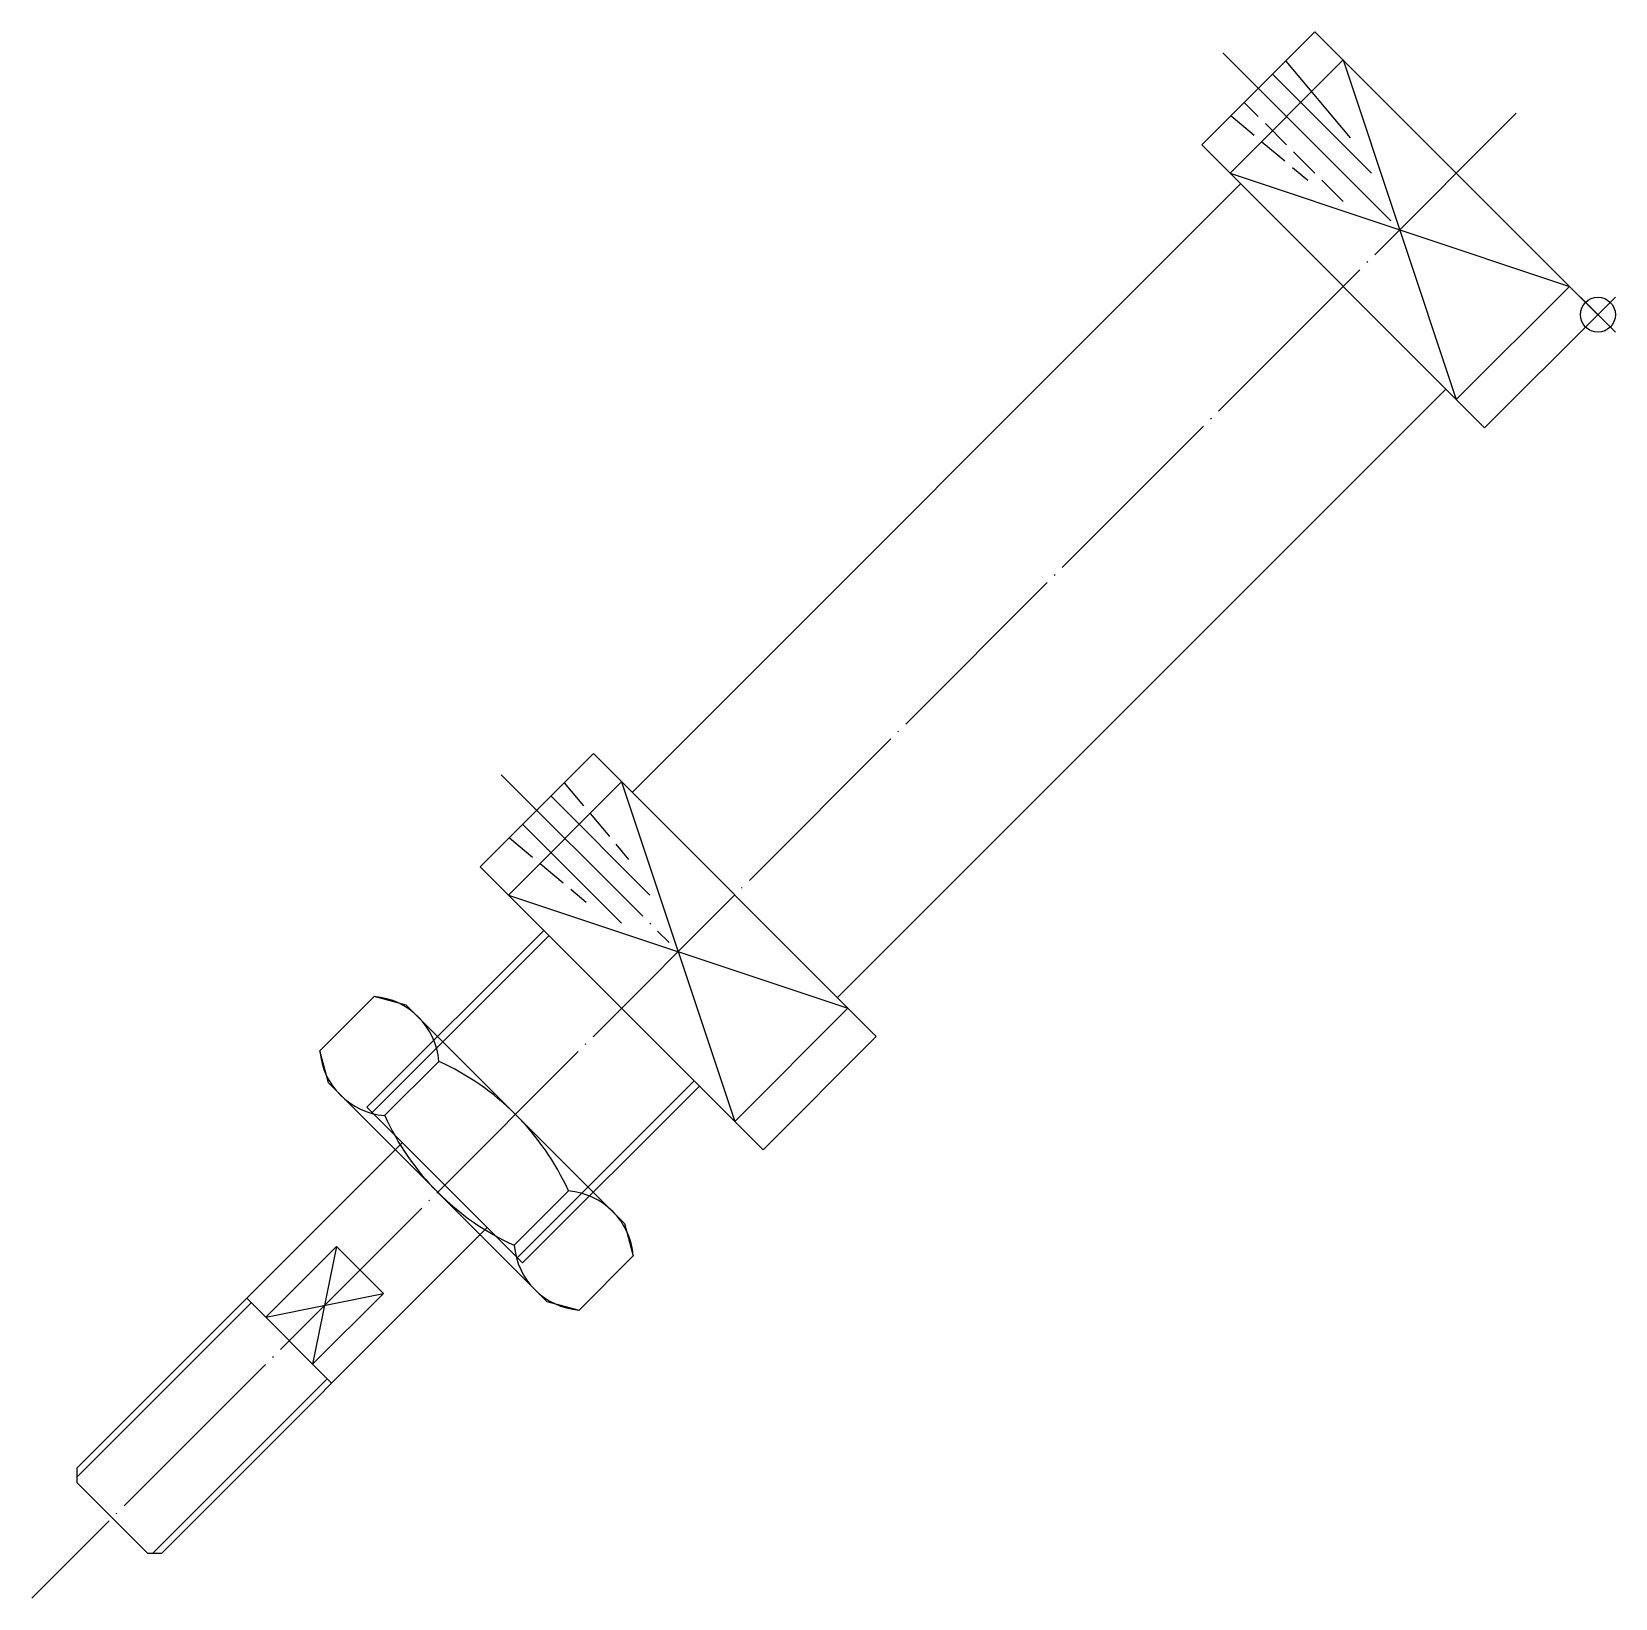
# Model space of a CAD drawing. Extents: x 312 to 470, y 858 to 1015.
import ezdxf

# ---------------------------------------------------------------- set-up
doc = ezdxf.new("R2010")
doc.units = 0
doc.header["$MEASUREMENT"] = 0
doc.linetypes.add('CENTER', pattern=[22, 20, -1, 0, -1])
doc.linetypes.add('DASHED', pattern=[4, 3, -1])
doc.layers.get('0').update_dxf_attribs({"linetype": 'CONTINUOUS'})
doc.layers.add('$PARTREF_BOM', color=7, linetype='CONTINUOUS')
doc.styles.get("Standard").update_dxf_attribs({"font": 'txt.shx', "bigfont": 'chineset.shx'})

# ---------------------------------------------------------------- blocks, each defined once
blk = doc.blocks.new('PARTREF')
at = {"layer": '$PARTREF_BOM', "color": 2}
for p, q in [((-1.75, -1.75), (1.75, 1.75)), ((-1.75, 1.75), (1.75, -1.75))]:
    blk.add_line(p, q, dxfattribs=at)
blk.add_circle((0, 0), 1.75, dxfattribs=at)
at = {"layer": '$PARTREF_BOM', "color": 2, "flags": 1}
for tag, p in [('TAG5', (-16.09, -4.95)), ('TAG10', (-5.65, -5)), ('TAG15', (5.59, -4.74)), ('TAG14', (5.59, -8.74)), ('TAG4', (-16.09, -8.95)), ('TAG9', (-5.65, -9)), ('TAG3', (-16.09, -12.95)), ('TAG8', (-5.65, -13)), ('TAG13', (5.59, -12.74)), ('TAG12', (5.59, -16.74)), ('TAG2', (-16.09, -16.95)), ('TAG7', (-5.65, -17)), ('TAG1', (-16.09, -20.95)), ('TAG6', (-5.65, -21)), ('TAG11', (5.59, -20.74))]:
    blk.add_attdef(tag, p, '', height=2.5, dxfattribs=at)

msp = doc.modelspace()

# ---------------------------------------------------------------- linework, layer by layer
at = {"color": 7, "linetype": 'CONTINUOUS'}
for p, q in [((440.29, 1014.51), (428.98, 1003.2)), ((468.58, 986.22), (440.29, 1014.51)), ((431.1, 1012.39), (447.87, 995.62)), ((443.12, 1011.68), (431.81, 1000.37)), ((437.4, 1011.56), (443.83, 1003.9)), ((443.12, 1011.68), (454.43, 977.74)), ((436.05, 1010.27), (445.95, 1000.37)), ((457.26, 974.91), (428.98, 1003.2)), ((432.87, 999.31), (372.06, 938.49)), ((431.81, 1000.37), (465.75, 989.05)), ((465.75, 989.05), (454.43, 977.74)), ((468.58, 986.22), (457.26, 974.91)), ((453.37, 978.8), (392.56, 917.99)), ((368.17, 942.38), (356.85, 931.07)), ((396.45, 914.1), (368.17, 942.38)), ((370.99, 939.56), (359.68, 928.24)), ((370.99, 939.56), (382.31, 905.61)), ((363.92, 938.14), (373.82, 928.24)), ((370.99, 925.41), (361.1, 935.31)), ((385.14, 902.79), (356.85, 931.07)), ((359.68, 928.24), (393.62, 916.93)), ((363.22, 924.71), (345.54, 907.03)), ((346.26, 918.1), (340.83, 912.67)), ((349.47, 917.24), (346.26, 918.1)), ((371.3, 895.41), (349.47, 917.24)), ((393.62, 916.93), (382.31, 905.61)), ((396.45, 914.1), (385.14, 902.79)), ((341.7, 909.46), (340.83, 912.67)), ((352.73, 911.62), (347.31, 906.2)), ((363.52, 887.63), (341.7, 909.46)), ((378.24, 909.68), (360.56, 892)), ((378.77, 909.15), (361.1, 891.47)), ((361.1, 891.47), (345.54, 907.03)), ((349.07, 903.49), (316.55, 870.97)), ((365.69, 898.67), (360.26, 893.24)), ((357.56, 895.01), (325.03, 862.48)), ((371.3, 895.41), (372.16, 892.19)), ((335.42, 886.04), (342.49, 893.11)), ((342.49, 893.11), (340.11, 881.35)), ((347.18, 888.42), (342.49, 893.11)), ((372.16, 892.19), (366.74, 886.77)), ((335.42, 886.04), (347.18, 888.42)), ((340.11, 881.35), (347.18, 888.42)), ((342, 879.45), (333.52, 887.94)), ((363.52, 887.63), (366.74, 886.77)), ((341.56, 879.89), (324.15, 862.48)), ((316.55, 870.97), (316.55, 869.55)), ((323.62, 862.48), (316.55, 869.55)), ((323.62, 862.48), (325.03, 862.48))]:
    msp.add_line(p, q, dxfattribs=at)
at = {"color": 3, "linetype": 'DASHED'}
for p, q in [((443.12, 997.54), (433.22, 1007.44)), ((431.92, 1006.09), (439.58, 999.66)), ((365.27, 939.44), (371.7, 931.78)), ((359.8, 933.96), (367.46, 927.53))]:
    msp.add_line(p, q, dxfattribs=at)
at = {"color": 1, "linetype": 'CENTER'}
for p, q in [((460.42, 1006.35), (312.03, 857.96)), ((358.97, 940.26), (375.74, 923.49))]:
    msp.add_line(p, q, dxfattribs=at)
at = {"color": 7}
for p, q in [((363.75, 924.18), (346.07, 906.5)), ((333.96, 887.49), (316.55, 870.08))]:
    msp.add_line(p, q, dxfattribs=at)
at = {"color": 7, "linetype": 'CONTINUOUS'}
for centre, radius, start, end in [((345.68, 911.04), 7.08, 4.679, 85.3207), ((347.89, 913.25), 7.08, 184.6792, 265.3208), ((341.99, 887.92), 26.02, 24.3902, 65.6095), ((371.01, 916.94), 26.02, 204.3903, 245.6097), ((365.11, 891.61), 7.08, 4.679, 85.3207), ((367.32, 893.82), 7.08, 184.6792, 265.3208)]:
    msp.add_arc(centre, radius, start, end, dxfattribs=at)

# ---------------------------------------------------------------- block references
at = {"color": 7}
msp.add_blockref('PARTREF', (468.58, 986.22), dxfattribs=at)

doc.saveas('drawing.dxf')
